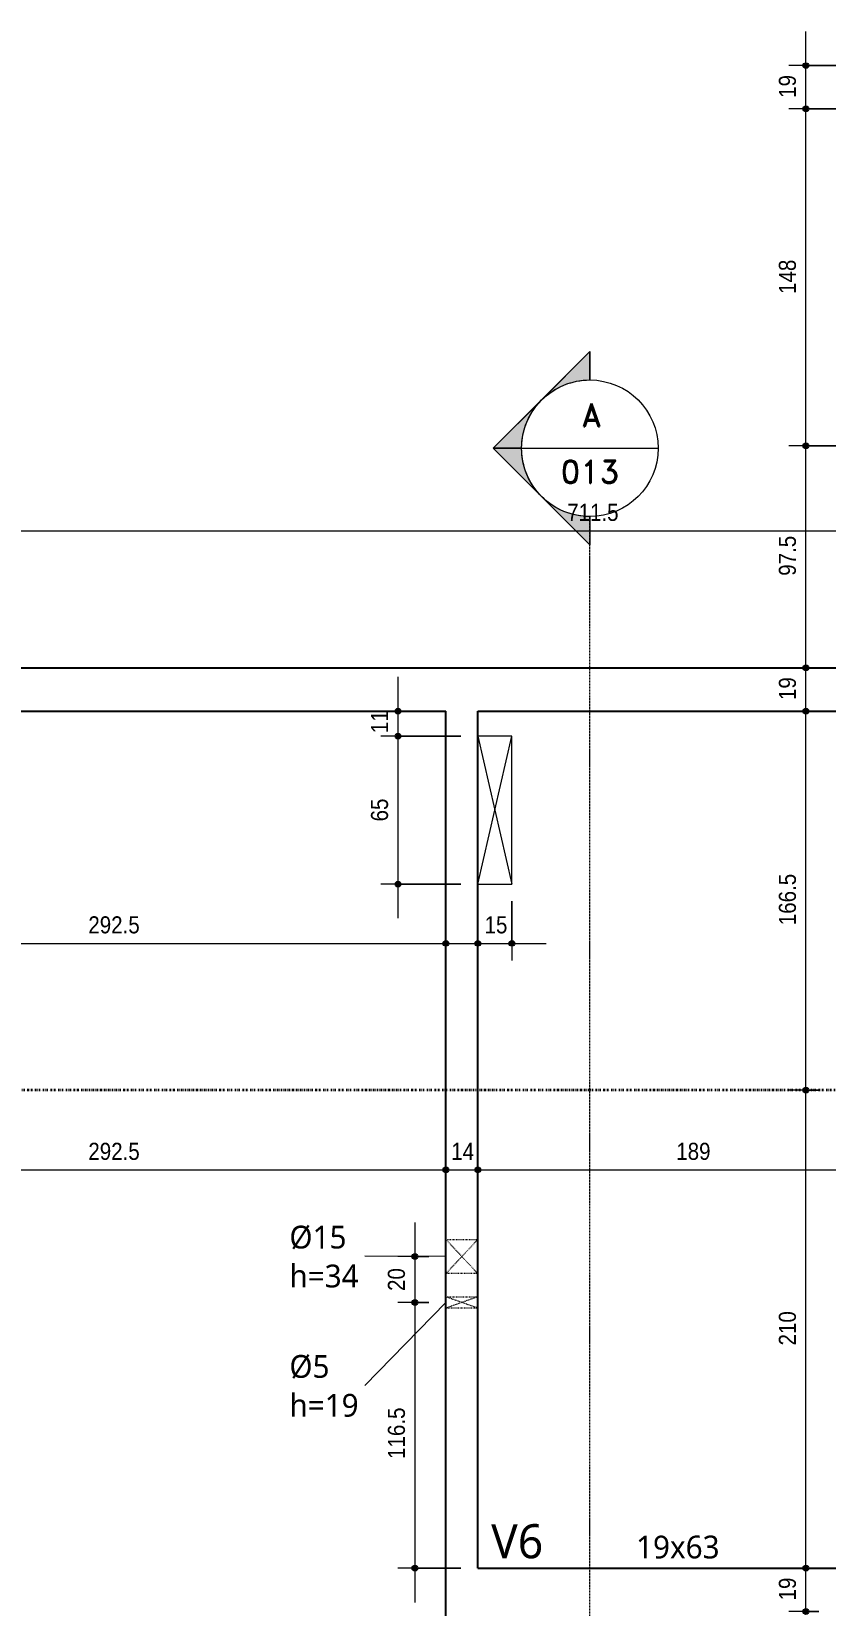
# Model space of a CAD drawing. Header units: centimetres. Extents: x -1968 to 25888, y -1244 to 84208.
# Drawn here: x -896 to -547, y -3 to 689 of the extents above; entities that cross this region are included whole.
import ezdxf

# ---------------------------------------------------------------- set-up
doc = ezdxf.new("R2010")
doc.units = ezdxf.units.CM
for name, pattern in [('Centro de 6 mm', [1.32, 0.6, -0.24, 0.24, -0.24]), ('Dash dot', [1.5875, 0.635, -0.47625, 0, -0.47625]), ('Traço', [0.635, 0.3175, -0.3175])]:
    doc.linetypes.add(name, pattern=pattern)
for name, color, linetype, lineweight in [('A-ANNO-DIMS', 7, 'Continuous', 9), ('A-ANNO-DIMS-50', 7, 'Continuous', 9), ('A-FLOR', 7, 'Continuous', 18), ('A-GENM', 7, 'Continuous', 18), ('A-GENM-HDLN', 7, 'Traço', 18), ('A-GENM-IDEN', 7, 'Continuous', 9), ('G-ANNO-SYMB', 7, 'Continuous', 9), ('S-BEAM', 7, 'Continuous', 18), ('S-BEAM-IDEN', 7, 'Continuous', 9), ('S-GRID', 7, 'Continuous', 9)]:
    doc.layers.add(name, color=color, linetype=linetype, lineweight=lineweight)
doc.styles.add('Fira Sans', font='', dxfattribs={"width": 0.9, "height": 7.5})
doc.styles.add('Gadugi', font='gadugi.ttf', dxfattribs={"height": 10})
doc.styles.add('Gadugi_1', font='gadugi.ttf', dxfattribs={"height": 15})
doc.styles.add('RomanD', font='romand__.ttf', dxfattribs={"height": 10})
doc.styles.get('Fira Sans').set_extended_font_data('Fira Sans')
doc.dimstyles.new('PED_R80_1_5mm_ACIMA_As_ESQ__R00', dxfattribs={"dimscale": 30.48, "dimtxt": 10.229846, "dimasz": 0.328084, "dimexe": 0.246063, "dimexo": 0.246063, "dimgap": 0.049213, "dimtad": 1, "dimdec": 1, "dimrnd": 0.5, "dimdsep": 46, "dimtxsty": 'Fira Sans', "dimblk1": 'DOTSMALL', "dimblk2": 'DOTSMALL', "dimsah": 1, "dimcen": 0.09, "dimdle": 0.492126, "dimazin": 0, "dimtfac": 1, "dimtdec": 4, "dimtix": 1, "dimtmove": 0, "dimatfit": 3, "dimfxl": 1, "dimtvp": 1, "dimtolj": 1, "dimtzin": 0, "dimarcsym": 2})

# ---------------------------------------------------------------- blocks, each defined once
blk = doc.blocks.new('PED_FURO_CIRCULAR_R04_2020 _INSTÂNCIA_ - FURO CIRC-3758312-PL100 - FORMA DO PAVIMENTO TIPO')
at = {"layer": 'A-GENM-HDLN'}
for p, q in [((7.5, -7), (-7.5, 7)), ((-7.5, -7), (7.5, 7)), ((-7.5, -7), (-7.5, 7)), ((7.5, 7), (7.5, -7))]:
    blk.add_line(p, q, dxfattribs=at)
blk = doc.blocks.new('PED_FURO_CIRCULAR_R04_2020 _INSTÂNCIA_ - FURO CIRC-3747796-PL100 - FORMA DO PAVIMENTO TIPO')
at = {"layer": 'A-GENM-HDLN'}
for p, q in [((2.5, -7), (-2.5, 7)), ((-2.5, -7), (2.5, 7)), ((-2.5, -7), (-2.5, 7)), ((2.5, 7), (2.5, -7))]:
    blk.add_line(p, q, dxfattribs=at)
blk = doc.blocks.new('Corte - M_Cabeça do corte - Preenchida-2060824-PL100 - FORMA DO PAVIMENTO TIPO')
at = {"layer": 'G-ANNO-SYMB'}
h = blk.add_hatch(color=256, dxfattribs=at)
edge = h.paths.add_edge_path(flags=0)
edge.add_line((-0.6, 0.849), (-0.6, 0.6))
edge.add_arc((-0.6, 0), 0.6, 90, 135)
edge.add_line((-1.024, 0.424), (-0.6, 0.849))
h = blk.add_hatch(color=256, dxfattribs=at)
edge = h.paths.add_edge_path(flags=0)
edge.add_line((-0.6, 0.849), (-0.176, 0.424))
edge.add_arc((-0.6, 0), 0.6, 45, 90)
edge.add_line((-0.6, 0.6), (-0.6, 0.849))
h = blk.add_hatch(color=256, dxfattribs=at)
edge = h.paths.add_edge_path(flags=0)
edge.add_line((-1.449, 0), (-1.024, 0.424))
edge.add_arc((-0.6, 0), 0.6, 135, 180)
edge.add_line((-1.2, 0), (-1.449, 0))
h = blk.add_hatch(color=256, dxfattribs=at)
edge = h.paths.add_edge_path(flags=0)
edge.add_line((0.249, 0), (0, 0))
edge.add_arc((-0.6, 0), 0.6, 360, 405)
edge.add_line((-0.176, 0.424), (0.249, 0))
for p, q in [((-0.6, 0.849), (-1.449, 0)), ((-0.6, 0.849), (-1.024, 0.424)), ((-0.6, 0.849), (0.249, 0)), ((-0.6, 0.6), (-0.6, 0.849)), ((-0.6, 0.849), (-0.6, 0.6)), ((-0.176, 0.424), (-0.6, 0.849)), ((-1.024, 0.424), (-1.449, 0)), ((0.249, 0), (-0.176, 0.424)), ((-1.449, 0), (-1.2, 0)), ((0, 0), (0.249, 0)), ((-1.2, 0), (-1.449, 0)), ((0, 0), (0.249, 0))]:
    blk.add_line(p, q, dxfattribs=at)
for start, end in [(360, 180), (90, 135), (45, 90), (135, 180), (360, 45), (180, 360)]:
    blk.add_arc((-0.6, 0), 0.6, start, end, dxfattribs=at)
blk = doc.blocks.new('DIMBLOCK23-PL100 - FORMA DO PAVIMENTO TIPO')
at = {"layer": 'A-ANNO-DIMS-50', "true_color": 0x000032}
h = blk.add_hatch(color=178, dxfattribs=at)
edge = h.paths.add_edge_path(flags=0)
edge.add_arc((-555.81, 13.75), 1.25, 0, 360)
h = blk.add_hatch(color=178, dxfattribs=at)
edge = h.paths.add_edge_path(flags=0)
edge.add_arc((-555.81, -5.25), 1.25, 0, 360)
at = {"layer": 'A-ANNO-DIMS-50', "color": 178, "true_color": 0x000032}
for p, q in [((-550.08, 13.75), (-563.31, 13.75)), ((-555.81, -5.25), (-555.81, 13.75)), ((-555.81, 13.75), (-550.08, 13.75)), ((-550.08, -5.25), (-563.31, -5.25)), ((-555.81, -5.25), (-550.08, -5.25))]:
    blk.add_line(p, q, dxfattribs=at)
for centre in [(-555.81, 13.75), (-555.81, -5.25)]:
    blk.add_circle(centre, 1.25, dxfattribs=at)
at = {"layer": 'A-ANNO-DIMS-50', "color": 0, "insert": (-567.7, -0.41), "char_height": 7.5, "width": 11.1741, "attachment_point": 1, "rotation": 90, "line_spacing_factor": 1.049215, "style": 'Fira Sans'}
blk.add_mtext('19', dxfattribs=at)
blk = doc.blocks.new('_DotSmall')
at = {"color": 0, "linetype": 'ByBlock', "const_width": 0.5}
blk.add_lwpolyline([(-0.0625, 0, 1), (0.0625, 0, 1)], format="xyb", close=True, dxfattribs=at)
blk = doc.blocks.new('DIMBLOCK24-PL100 - FORMA DO PAVIMENTO TIPO')
at = {"layer": 'A-ANNO-DIMS-50', "true_color": 0x000032}
h = blk.add_hatch(color=178, dxfattribs=at)
edge = h.paths.add_edge_path(flags=0)
edge.add_arc((-555.81, 223.75), 1.25, 0, 360)
h = blk.add_hatch(color=178, dxfattribs=at)
edge = h.paths.add_edge_path(flags=0)
edge.add_arc((-555.81, 13.75), 1.25, 0, 360)
at = {"layer": 'A-ANNO-DIMS-50', "color": 178, "true_color": 0x000032}
for p, q in [((-550.08, 223.75), (-563.31, 223.75)), ((-555.81, 13.75), (-555.81, 223.75)), ((-555.81, 223.75), (-550.08, 223.75)), ((-550.08, 13.75), (-563.31, 13.75)), ((-555.81, 13.75), (-550.08, 13.75))]:
    blk.add_line(p, q, dxfattribs=at)
for centre in [(-555.81, 223.75), (-555.81, 13.75)]:
    blk.add_circle(centre, 1.25, dxfattribs=at)
at = {"layer": 'A-ANNO-DIMS-50', "color": 0, "insert": (-567.7, 111.6), "char_height": 7.5, "width": 17.1547, "attachment_point": 1, "rotation": 90, "line_spacing_factor": 1.049215, "style": 'Fira Sans'}
blk.add_mtext('210', dxfattribs=at)
blk = doc.blocks.new('DIMBLOCK25-PL100 - FORMA DO PAVIMENTO TIPO')
at = {"layer": 'A-ANNO-DIMS-50', "true_color": 0x000032}
h = blk.add_hatch(color=178, dxfattribs=at)
edge = h.paths.add_edge_path(flags=0)
edge.add_arc((-555.81, 390.25), 1.25, 0, 360)
h = blk.add_hatch(color=178, dxfattribs=at)
edge = h.paths.add_edge_path(flags=0)
edge.add_arc((-555.81, 223.75), 1.25, 0, 360)
at = {"layer": 'A-ANNO-DIMS-50', "color": 178, "true_color": 0x000032}
for p, q in [((-550.08, 390.25), (-563.31, 390.25)), ((-555.81, 223.75), (-555.81, 390.25)), ((-555.81, 390.25), (-550.08, 390.25)), ((-550.08, 223.75), (-563.31, 223.75)), ((-555.81, 223.75), (-550.08, 223.75))]:
    blk.add_line(p, q, dxfattribs=at)
for centre in [(-555.81, 390.25), (-555.81, 223.75)]:
    blk.add_circle(centre, 1.25, dxfattribs=at)
at = {"layer": 'A-ANNO-DIMS-50', "color": 0, "insert": (-567.7, 296.18), "char_height": 7.5, "width": 25.9681, "attachment_point": 1, "rotation": 90, "line_spacing_factor": 1.049215, "style": 'Fira Sans'}
blk.add_mtext('166.5', dxfattribs=at)
blk = doc.blocks.new('DIMBLOCK26-PL100 - FORMA DO PAVIMENTO TIPO')
at = {"layer": 'A-ANNO-DIMS-50', "true_color": 0x000032}
h = blk.add_hatch(color=178, dxfattribs=at)
edge = h.paths.add_edge_path(flags=0)
edge.add_arc((-555.81, 409.25), 1.25, 0, 360)
h = blk.add_hatch(color=178, dxfattribs=at)
edge = h.paths.add_edge_path(flags=0)
edge.add_arc((-555.81, 390.25), 1.25, 0, 360)
at = {"layer": 'A-ANNO-DIMS-50', "color": 178, "true_color": 0x000032}
for p, q in [((-550.08, 409.25), (-563.31, 409.25)), ((-555.81, 390.25), (-555.81, 409.25)), ((-555.81, 409.25), (-550.08, 409.25)), ((-550.08, 390.25), (-563.31, 390.25)), ((-555.81, 390.25), (-550.08, 390.25))]:
    blk.add_line(p, q, dxfattribs=at)
for centre in [(-555.81, 409.25), (-555.81, 390.25)]:
    blk.add_circle(centre, 1.25, dxfattribs=at)
at = {"layer": 'A-ANNO-DIMS-50', "color": 0, "insert": (-567.7, 395.09), "char_height": 7.5, "width": 11.1741, "attachment_point": 1, "rotation": 90, "line_spacing_factor": 1.049215, "style": 'Fira Sans'}
blk.add_mtext('19', dxfattribs=at)
blk = doc.blocks.new('DIMBLOCK27-PL100 - FORMA DO PAVIMENTO TIPO')
at = {"layer": 'A-ANNO-DIMS-50', "true_color": 0x000032}
h = blk.add_hatch(color=178, dxfattribs=at)
edge = h.paths.add_edge_path(flags=0)
edge.add_arc((-555.81, 506.75), 1.25, 0, 360)
h = blk.add_hatch(color=178, dxfattribs=at)
edge = h.paths.add_edge_path(flags=0)
edge.add_arc((-555.81, 409.25), 1.25, 0, 360)
at = {"layer": 'A-ANNO-DIMS-50', "color": 178, "true_color": 0x000032}
for p, q in [((-302.5, 506.75), (-563.31, 506.75)), ((-555.81, 409.25), (-555.81, 506.75)), ((-555.81, 506.75), (-302.5, 506.75)), ((-550.08, 409.25), (-563.31, 409.25)), ((-555.81, 409.25), (-550.08, 409.25))]:
    blk.add_line(p, q, dxfattribs=at)
for centre in [(-555.81, 506.75), (-555.81, 409.25)]:
    blk.add_circle(centre, 1.25, dxfattribs=at)
at = {"layer": 'A-ANNO-DIMS-50', "color": 0, "insert": (-567.7, 449.67), "char_height": 7.5, "width": 19.9875, "attachment_point": 1, "rotation": 90, "line_spacing_factor": 1.049215, "style": 'Fira Sans'}
blk.add_mtext('97.5', dxfattribs=at)
blk = doc.blocks.new('DIMBLOCK28-PL100 - FORMA DO PAVIMENTO TIPO')
at = {"layer": 'A-ANNO-DIMS-50', "true_color": 0x000032}
h = blk.add_hatch(color=178, dxfattribs=at)
edge = h.paths.add_edge_path(flags=0)
edge.add_arc((-555.81, 654.75), 1.25, 0, 360)
h = blk.add_hatch(color=178, dxfattribs=at)
edge = h.paths.add_edge_path(flags=0)
edge.add_arc((-555.81, 506.75), 1.25, 0, 360)
at = {"layer": 'A-ANNO-DIMS-50', "color": 178, "true_color": 0x000032}
for p, q in [((-302.5, 654.75), (-563.31, 654.75)), ((-555.81, 506.75), (-555.81, 654.75)), ((-555.81, 654.75), (-302.5, 654.75)), ((-302.5, 506.75), (-563.31, 506.75)), ((-555.81, 506.75), (-302.5, 506.75))]:
    blk.add_line(p, q, dxfattribs=at)
for centre in [(-555.81, 654.75), (-555.81, 506.75)]:
    blk.add_circle(centre, 1.25, dxfattribs=at)
at = {"layer": 'A-ANNO-DIMS-50', "color": 0, "insert": (-567.7, 573.47), "char_height": 7.5, "width": 17.4694, "attachment_point": 1, "rotation": 90, "line_spacing_factor": 1.049215, "style": 'Fira Sans'}
blk.add_mtext('148', dxfattribs=at)
blk = doc.blocks.new('DIMBLOCK29-PL100 - FORMA DO PAVIMENTO TIPO')
at = {"layer": 'A-ANNO-DIMS-50', "true_color": 0x000032}
h = blk.add_hatch(color=178, dxfattribs=at)
edge = h.paths.add_edge_path(flags=0)
edge.add_arc((-555.81, 673.75), 1.25, 0, 360)
h = blk.add_hatch(color=178, dxfattribs=at)
edge = h.paths.add_edge_path(flags=0)
edge.add_arc((-555.81, 654.75), 1.25, 0, 360)
at = {"layer": 'A-ANNO-DIMS-50', "color": 178, "true_color": 0x000032}
for p, q in [((-555.81, 654.75), (-555.81, 688.75)), ((-302.5, 673.75), (-563.31, 673.75)), ((-555.81, 673.75), (-302.5, 673.75)), ((-302.5, 654.75), (-563.31, 654.75)), ((-555.81, 654.75), (-302.5, 654.75))]:
    blk.add_line(p, q, dxfattribs=at)
for centre in [(-555.81, 673.75), (-555.81, 654.75)]:
    blk.add_circle(centre, 1.25, dxfattribs=at)
at = {"layer": 'A-ANNO-DIMS-50', "color": 0, "insert": (-567.7, 659.59), "char_height": 7.5, "width": 11.1741, "attachment_point": 1, "rotation": 90, "line_spacing_factor": 1.049215, "style": 'Fira Sans'}
blk.add_mtext('19', dxfattribs=at)
blk = doc.blocks.new('DIMBLOCK79-PL100 - FORMA DO PAVIMENTO TIPO')
at = {"layer": 'A-ANNO-DIMS-50', "true_color": 0x000032}
h = blk.add_hatch(color=178, dxfattribs=at)
edge = h.paths.add_edge_path(flags=0)
edge.add_arc((-1006.5, 469.4), 1.25, 0, 360)
h = blk.add_hatch(color=178, dxfattribs=at)
edge = h.paths.add_edge_path(flags=0)
edge.add_arc((-295, 469.4), 1.25, 0, 360)
at = {"layer": 'A-ANNO-DIMS-50', "color": 178, "true_color": 0x000032}
for p, q in [((-1006.5, 463.66), (-1006.5, 476.9)), ((-295, 463.66), (-295, 476.9)), ((-1006.5, 469.4), (-280, 469.4)), ((-1006.5, 469.4), (-1006.5, 463.66)), ((-295, 469.4), (-295, 463.66))]:
    blk.add_line(p, q, dxfattribs=at)
for centre in [(-1006.5, 469.4), (-295, 469.4)]:
    blk.add_circle(centre, 1.25, dxfattribs=at)
at = {"layer": 'A-ANNO-DIMS-50', "color": 0, "insert": (-660.72, 481.28), "char_height": 7.5, "width": 23.9221, "attachment_point": 1, "line_spacing_factor": 1.049215, "style": 'Fira Sans'}
blk.add_mtext('711.5', dxfattribs=at)
blk = doc.blocks.new('DIMBLOCK98-PL100 - FORMA DO PAVIMENTO TIPO')
at = {"layer": 'A-ANNO-DIMS-50', "true_color": 0x000032}
h = blk.add_hatch(color=178, dxfattribs=at)
edge = h.paths.add_edge_path(flags=0)
edge.add_arc((-1006.5, 188.74), 1.25, 0, 360)
h = blk.add_hatch(color=178, dxfattribs=at)
edge = h.paths.add_edge_path(flags=0)
edge.add_arc((-714, 188.74), 1.25, 0, 360)
at = {"layer": 'A-ANNO-DIMS-50', "color": 178, "true_color": 0x000032}
for p, q in [((-1006.5, 183.01), (-1006.5, 196.24)), ((-714, 183.01), (-714, 196.24)), ((-1006.5, 188.74), (-714, 188.74)), ((-1006.5, 188.74), (-1006.5, 183.01)), ((-714, 188.74), (-714, 183.01))]:
    blk.add_line(p, q, dxfattribs=at)
for centre in [(-1006.5, 188.74), (-714, 188.74)]:
    blk.add_circle(centre, 1.25, dxfattribs=at)
at = {"layer": 'A-ANNO-DIMS-50', "color": 0, "insert": (-871.14, 200.63), "char_height": 7.5, "width": 26.1255, "attachment_point": 1, "line_spacing_factor": 1.049215, "style": 'Fira Sans'}
blk.add_mtext('292.5', dxfattribs=at)
blk = doc.blocks.new('DIMBLOCK99-PL100 - FORMA DO PAVIMENTO TIPO')
at = {"layer": 'A-ANNO-DIMS-50', "true_color": 0x000032}
h = blk.add_hatch(color=178, dxfattribs=at)
edge = h.paths.add_edge_path(flags=0)
edge.add_arc((-714, 188.74), 1.25, 0, 360)
h = blk.add_hatch(color=178, dxfattribs=at)
edge = h.paths.add_edge_path(flags=0)
edge.add_arc((-700, 188.74), 1.25, 0, 360)
at = {"layer": 'A-ANNO-DIMS-50', "color": 178, "true_color": 0x000032}
for p, q in [((-714, 183.01), (-714, 196.24)), ((-700, 183.01), (-700, 196.24)), ((-714, 188.74), (-700, 188.74)), ((-714, 188.74), (-714, 183.01)), ((-700, 188.74), (-700, 183.01))]:
    blk.add_line(p, q, dxfattribs=at)
for centre in [(-714, 188.74), (-700, 188.74)]:
    blk.add_circle(centre, 1.25, dxfattribs=at)
at = {"layer": 'A-ANNO-DIMS-50', "color": 0, "insert": (-711.66, 200.63), "char_height": 7.5, "width": 11.1741, "attachment_point": 1, "line_spacing_factor": 1.049215, "style": 'Fira Sans'}
blk.add_mtext('14', dxfattribs=at)
blk = doc.blocks.new('DIMBLOCK100-PL100 - FORMA DO PAVIMENTO TIPO')
at = {"layer": 'A-ANNO-DIMS-50', "true_color": 0x000032}
h = blk.add_hatch(color=178, dxfattribs=at)
edge = h.paths.add_edge_path(flags=0)
edge.add_arc((-700, 188.74), 1.25, 0, 360)
h = blk.add_hatch(color=178, dxfattribs=at)
edge = h.paths.add_edge_path(flags=0)
edge.add_arc((-511, 188.74), 1.25, 0, 360)
at = {"layer": 'A-ANNO-DIMS-50', "color": 178, "true_color": 0x000032}
for p, q in [((-700, 183.01), (-700, 196.24)), ((-511, 21.25), (-511, 196.24)), ((-700, 188.74), (-511, 188.74)), ((-700, 188.74), (-700, 183.01)), ((-511, 188.74), (-511, 21.25))]:
    blk.add_line(p, q, dxfattribs=at)
for centre in [(-700, 188.74), (-511, 188.74)]:
    blk.add_circle(centre, 1.25, dxfattribs=at)
at = {"layer": 'A-ANNO-DIMS-50', "color": 0, "insert": (-612.78, 200.63), "char_height": 7.5, "width": 17.4694, "attachment_point": 1, "line_spacing_factor": 1.049215, "style": 'Fira Sans'}
blk.add_mtext('189', dxfattribs=at)
blk = doc.blocks.new('DIMBLOCK174-PL100 - FORMA DO PAVIMENTO TIPO')
at = {"layer": 'A-ANNO-DIMS-50', "true_color": 0x000032}
h = blk.add_hatch(color=178, dxfattribs=at)
edge = h.paths.add_edge_path(flags=0)
edge.add_arc((-735.05, 379.25), 1.25, 0, 360)
h = blk.add_hatch(color=178, dxfattribs=at)
edge = h.paths.add_edge_path(flags=0)
edge.add_arc((-735.05, 314.25), 1.25, 0, 360)
at = {"layer": 'A-ANNO-DIMS-50', "color": 178, "true_color": 0x000032}
for p, q in [((-707.5, 379.25), (-742.55, 379.25)), ((-735.05, 299.25), (-735.05, 379.25)), ((-735.05, 379.25), (-707.5, 379.25)), ((-707.5, 314.25), (-742.55, 314.25)), ((-735.05, 314.25), (-707.5, 314.25))]:
    blk.add_line(p, q, dxfattribs=at)
for centre in [(-735.05, 379.25), (-735.05, 314.25)]:
    blk.add_circle(centre, 1.25, dxfattribs=at)
at = {"layer": 'A-ANNO-DIMS-50', "color": 0, "insert": (-746.94, 341.77), "char_height": 7.5, "width": 11.9611, "attachment_point": 1, "rotation": 90, "line_spacing_factor": 1.049215, "style": 'Fira Sans'}
blk.add_mtext('65', dxfattribs=at)
blk = doc.blocks.new('DIMBLOCK175-PL100 - FORMA DO PAVIMENTO TIPO')
at = {"layer": 'A-ANNO-DIMS-50', "true_color": 0x000032}
h = blk.add_hatch(color=178, dxfattribs=at)
edge = h.paths.add_edge_path(flags=0)
edge.add_arc((-735.05, 390.25), 1.25, 0, 360)
h = blk.add_hatch(color=178, dxfattribs=at)
edge = h.paths.add_edge_path(flags=0)
edge.add_arc((-735.05, 379.25), 1.25, 0, 360)
at = {"layer": 'A-ANNO-DIMS-50', "color": 178, "true_color": 0x000032}
for p, q in [((-735.05, 379.25), (-735.05, 405.25)), ((-729.32, 390.25), (-742.55, 390.25)), ((-735.05, 390.25), (-729.32, 390.25)), ((-707.5, 379.25), (-742.55, 379.25)), ((-735.05, 379.25), (-707.5, 379.25))]:
    blk.add_line(p, q, dxfattribs=at)
for centre in [(-735.05, 390.25), (-735.05, 379.25)]:
    blk.add_circle(centre, 1.25, dxfattribs=at)
at = {"layer": 'A-ANNO-DIMS-50', "color": 0, "insert": (-746.94, 380.55), "char_height": 7.5, "width": 10.0725, "attachment_point": 1, "rotation": 90, "line_spacing_factor": 1.049215, "style": 'Fira Sans'}
blk.add_mtext('11', dxfattribs=at)
blk = doc.blocks.new('DIMBLOCK176-PL100 - FORMA DO PAVIMENTO TIPO')
at = {"layer": 'A-ANNO-DIMS-50', "true_color": 0x000032}
h = blk.add_hatch(color=178, dxfattribs=at)
edge = h.paths.add_edge_path(flags=0)
edge.add_arc((-700, 288.22), 1.25, 0, 360)
h = blk.add_hatch(color=178, dxfattribs=at)
edge = h.paths.add_edge_path(flags=0)
edge.add_arc((-685, 288.22), 1.25, 0, 360)
at = {"layer": 'A-ANNO-DIMS-50', "color": 178, "true_color": 0x000032}
for p, q in [((-685, 306.75), (-685, 280.72)), ((-685, 288.22), (-685, 306.75)), ((-700, 282.49), (-700, 295.72)), ((-715, 288.22), (-670, 288.22)), ((-700, 288.22), (-700, 282.49))]:
    blk.add_line(p, q, dxfattribs=at)
for centre in [(-700, 288.22), (-685, 288.22)]:
    blk.add_circle(centre, 1.25, dxfattribs=at)
at = {"layer": 'A-ANNO-DIMS-50', "color": 0, "insert": (-697.02, 300.1), "char_height": 7.5, "width": 10.8594, "attachment_point": 1, "line_spacing_factor": 1.049215, "style": 'Fira Sans'}
blk.add_mtext('15', dxfattribs=at)
blk = doc.blocks.new('DIMBLOCK179-PL100 - FORMA DO PAVIMENTO TIPO')
at = {"layer": 'A-ANNO-DIMS-50', "true_color": 0x000032}
h = blk.add_hatch(color=178, dxfattribs=at)
edge = h.paths.add_edge_path(flags=0)
edge.add_arc((-1006.5, 288.22), 1.25, 0, 360)
h = blk.add_hatch(color=178, dxfattribs=at)
edge = h.paths.add_edge_path(flags=0)
edge.add_arc((-714, 288.22), 1.25, 0, 360)
at = {"layer": 'A-ANNO-DIMS-50', "color": 178, "true_color": 0x000032}
for p, q in [((-1006.5, 282.49), (-1006.5, 295.72)), ((-714, 282.49), (-714, 295.72)), ((-1006.5, 288.22), (-699, 288.22)), ((-1006.5, 288.22), (-1006.5, 282.49)), ((-714, 288.22), (-714, 282.49))]:
    blk.add_line(p, q, dxfattribs=at)
for centre in [(-1006.5, 288.22), (-714, 288.22)]:
    blk.add_circle(centre, 1.25, dxfattribs=at)
at = {"layer": 'A-ANNO-DIMS-50', "color": 0, "insert": (-871.14, 300.1), "char_height": 7.5, "width": 26.1255, "attachment_point": 1, "line_spacing_factor": 1.049215, "style": 'Fira Sans'}
blk.add_mtext('292.5', dxfattribs=at)
blk = doc.blocks.new('DIMBLOCK198-PL100 - FORMA DO PAVIMENTO TIPO')
at = {"layer": 'A-ANNO-DIMS-50', "true_color": 0x000032}
h = blk.add_hatch(color=178, dxfattribs=at)
edge = h.paths.add_edge_path(flags=0)
edge.add_arc((-727.63, 150.67), 1.25, 0, 360)
h = blk.add_hatch(color=178, dxfattribs=at)
edge = h.paths.add_edge_path(flags=0)
edge.add_arc((-727.63, 130.49), 1.25, 0, 360)
at = {"layer": 'A-ANNO-DIMS-50', "color": 178, "true_color": 0x000032}
for p, q in [((-727.63, 165.67), (-727.63, 130.49)), ((-721.5, 150.67), (-735.13, 150.67)), ((-727.63, 150.67), (-721.5, 150.67)), ((-721.5, 130.49), (-735.13, 130.49)), ((-727.63, 130.49), (-721.5, 130.49))]:
    blk.add_line(p, q, dxfattribs=at)
for centre in [(-727.63, 150.67), (-727.63, 130.49)]:
    blk.add_circle(centre, 1.25, dxfattribs=at)
at = {"layer": 'A-ANNO-DIMS-50', "color": 0, "insert": (-739.51, 135.53), "char_height": 7.5, "width": 12.1184, "attachment_point": 1, "rotation": 90, "line_spacing_factor": 1.049215, "style": 'Fira Sans'}
blk.add_mtext('20', dxfattribs=at)
blk = doc.blocks.new('DIMBLOCK199-PL100 - FORMA DO PAVIMENTO TIPO')
at = {"layer": 'A-ANNO-DIMS-50', "true_color": 0x000032}
h = blk.add_hatch(color=178, dxfattribs=at)
edge = h.paths.add_edge_path(flags=0)
edge.add_arc((-727.63, 130.49), 1.25, 0, 360)
h = blk.add_hatch(color=178, dxfattribs=at)
edge = h.paths.add_edge_path(flags=0)
edge.add_arc((-727.63, 13.75), 1.25, 0, 360)
at = {"layer": 'A-ANNO-DIMS-50', "color": 178, "true_color": 0x000032}
for p, q in [((-721.5, 130.49), (-735.13, 130.49)), ((-727.63, 130.49), (-727.63, -1.25)), ((-727.63, 130.49), (-721.5, 130.49)), ((-707.5, 13.75), (-735.13, 13.75)), ((-727.63, 13.75), (-707.5, 13.75))]:
    blk.add_line(p, q, dxfattribs=at)
for centre in [(-727.63, 130.49), (-727.63, 13.75)]:
    blk.add_circle(centre, 1.25, dxfattribs=at)
at = {"layer": 'A-ANNO-DIMS-50', "color": 0, "insert": (-739.51, 61.76), "char_height": 7.5, "width": 24.8664, "attachment_point": 1, "rotation": 90, "line_spacing_factor": 1.049215, "style": 'Fira Sans'}
blk.add_mtext('116.5', dxfattribs=at)

msp = doc.modelspace()

# ---------------------------------------------------------------- linework, layer by layer
at = {"lineweight": 18}
for p, q in [((-700, 314.27), (-685.01, 379.23)), ((-700, 379.23), (-685.01, 314.27))]:
    msp.add_line(p, q, dxfattribs=at)
at = {"layer": 'A-FLOR'}
for p, q in [((-685, 379.25), (-700, 379.25)), ((-685, 314.25), (-685, 379.25)), ((-700, 314.25), (-685, 314.25))]:
    msp.add_line(p, q, dxfattribs=at)
at = {"layer": 'A-GENM-IDEN'}
for p, q in [((-714, 150.67), (-749.67, 150.78)), ((-714, 130.49), (-749.67, 94))]:
    msp.add_line(p, q, dxfattribs=at)
at = {"layer": 'G-ANNO-SYMB'}
msp.add_line((-680.73, 505.68), (-620.73, 505.68), dxfattribs=at)
at = {"layer": 'G-ANNO-SYMB', "linetype": 'Centro de 6 mm'}
msp.add_line((-650.73, -1171.69), (-650.73, 475.68), dxfattribs=at)
at = {"layer": 'S-BEAM', "lineweight": 25}
for p, q in [((-1120.5, 409.25), (-295, 409.25)), ((-1120.5, 390.25), (-714, 390.25)), ((-714, -215.25), (-714, 390.25)), ((-700, 13.75), (-700, 390.25)), ((-700, 390.25), (-295, 390.25)), ((-700, 13.75), (-511, 13.75))]:
    msp.add_line(p, q, dxfattribs=at)
at = {"layer": 'S-GRID', "color": 114, "linetype": 'Dash dot', "lineweight": 35, "true_color": 0x00b050}
msp.add_line((1777.37, 223.75), (-1902.74, 223.75), dxfattribs=at)

# ---------------------------------------------------------------- block references
at = {"layer": 'A-GENM', "linetype": 'Traço', "rotation": 89.9999999999999}
for name, p in [('PED_FURO_CIRCULAR_R04_2020 _INSTÂNCIA_ - FURO CIRC-3758312-PL100 - FORMA DO PAVIMENTO TIPO', (-707, 150.67)), ('PED_FURO_CIRCULAR_R04_2020 _INSTÂNCIA_ - FURO CIRC-3747796-PL100 - FORMA DO PAVIMENTO TIPO', (-707, 130.49))]:
    msp.add_blockref(name, p, dxfattribs=at)
at = {"layer": 'G-ANNO-SYMB', "extrusion": (0, 0, -1), "xscale": 49.99999999999998, "yscale": 49.99999999999998, "zscale": 49.99999999999998, "rotation": 270.0000000000002}
msp.add_blockref('Corte - M_Cabeça do corte - Preenchida-2060824-PL100 - FORMA DO PAVIMENTO TIPO', (650.73, 475.68), dxfattribs=at)

# ---------------------------------------------------------------- texts
at = {"layer": 'A-GENM-IDEN', "char_height": 10, "attachment_point": 1, "style": 'Gadugi'}
for s, insert, width in [('Ø15', (-782.77, 164.19), 31.2658), ('h=34', (-782.77, 147.11), 39.6835), ('Ø5', (-782.77, 107.4), 22.0464), ('h=19', (-782.77, 90.33), 39.6835)]:
    msp.add_mtext(s, dxfattribs=dict(at, insert=insert, width=width))
at = {"layer": 'G-ANNO-SYMB', "char_height": 10, "attachment_point": 1, "style": 'RomanD'}
for s, insert, width in [('A', (-654.29, 525.3), 11.2236), ('013', (-663.54, 500.36), 33.6709)]:
    msp.add_mtext(s, dxfattribs=dict(at, insert=insert, width=width))
at = {"layer": 'S-BEAM-IDEN', "attachment_point": 1}
for s, insert, char_height, width, style in [('V6', (-694.14, 33.1), 15, 30.0633, 'Gadugi_1'), ('19x63', (-630.44, 28.07), 10, 44.8945, 'Gadugi')]:
    msp.add_mtext(s, dxfattribs=dict(at, insert=insert, char_height=char_height, width=width, style=style))

# ---------------------------------------------------------------- dimensions: what is measured, and where the dimension line sits
at = {"layer": 'A-ANNO-DIMS', "color": 178, "true_color": 0x000032}
for base, p1, p2, override, picture, middle in [((-555.81, 673.75), (-295, 654.75), (-295, 673.75), {"dimpost": '<>', "dimfxl": 19}, 'DIMBLOCK29-PL100 - FORMA DO PAVIMENTO TIPO', (-561.18, 664.25)), ((-555.81, 654.75), (-295, 506.75), (-295, 654.75), {"dimpost": '<>', "dimfxl": 148.000002}, 'DIMBLOCK28-PL100 - FORMA DO PAVIMENTO TIPO', (-561.13, 580.75)), ((-555.81, 506.75), (-557.58, 409.25), (-295, 506.75), {"dimpost": '<>', "dimfxl": 280.09571}, 'DIMBLOCK27-PL100 - FORMA DO PAVIMENTO TIPO', (-561.18, 458)), ((-555.81, 409.25), (-557.58, 390.25), (-557.58, 409.25), {"dimpost": '<>', "dimfxl": 19}, 'DIMBLOCK26-PL100 - FORMA DO PAVIMENTO TIPO', (-561.18, 399.75)), ((-735.05, 390.25), (-700, 379.25), (-736.82, 390.25), {"dimpost": '<>', "dimfxl": 38.425444}, 'DIMBLOCK175-PL100 - FORMA DO PAVIMENTO TIPO', (-740.3, 384.75)), ((-555.81, 390.25), (-557.58, 223.75), (-557.58, 390.25), {"dimpost": '<>', "dimfxl": 166.5}, 'DIMBLOCK25-PL100 - FORMA DO PAVIMENTO TIPO', (-561.13, 307)), ((-735.05, 379.25), (-700, 314.25), (-700, 379.25), {"dimpost": '<>', "dimfxl": 65.000082}, 'DIMBLOCK174-PL100 - FORMA DO PAVIMENTO TIPO', (-740.36, 346.75)), ((-555.81, 223.75), (-557.58, 13.75), (-557.58, 223.75), {"dimpost": '<>', "dimfxl": 210}, 'DIMBLOCK24-PL100 - FORMA DO PAVIMENTO TIPO', (-561.13, 118.75)), ((-727.63, 130.49), (-714, 150.67), (-714, 130.49), {"dimpost": '<>', "dimfxl": 20.178128}, 'DIMBLOCK198-PL100 - FORMA DO PAVIMENTO TIPO', (-732.94, 140.58)), ((-727.63, 13.75), (-714, 130.49), (-700, 13.75), {"dimpost": '<>', "dimfxl": 117.577306}, 'DIMBLOCK199-PL100 - FORMA DO PAVIMENTO TIPO', (-732.94, 72.12)), ((-555.81, 13.75), (-557.58, -5.25), (-557.58, 13.75), {"dimpost": '<>', "dimfxl": 19}, 'DIMBLOCK23-PL100 - FORMA DO PAVIMENTO TIPO', (-561.18, 4.25))]:
    dim = msp.add_linear_dim(base=base, p1=p1, p2=p2, angle=90, dimstyle='PED_R80_1_5mm_ACIMA_As_ESQ__R00', override=override, dxfattribs=at)
    dim.commit()
    dim.dimension.update_dxf_attribs({"geometry": picture, "text_midpoint": middle})
for base, p1, p2, override, picture, middle in [((-295, 469.4), (-1006.5, 471.16), (-295, 471.16), {"dimpost": '<>', "dimfxl": 711.500022}, 'DIMBLOCK79-PL100 - FORMA DO PAVIMENTO TIPO', (-650.75, 474.71)), ((-685, 288.22), (-700, 289.99), (-685, 314.25), {"dimpost": '<>', "dimfxl": 28.526544}, 'DIMBLOCK176-PL100 - FORMA DO PAVIMENTO TIPO', (-692.5, 293.53)), ((-714, 288.22), (-1006.5, 289.99), (-714, 289.99), {"dimpost": '<>', "dimfxl": 292.500022}, 'DIMBLOCK179-PL100 - FORMA DO PAVIMENTO TIPO', (-860.25, 293.59)), ((-714, 188.74), (-1006.5, 190.51), (-714, 190.51), {"dimpost": '<>', "dimfxl": 292.500022}, 'DIMBLOCK98-PL100 - FORMA DO PAVIMENTO TIPO', (-860.25, 194.11)), ((-700, 188.74), (-714, 190.51), (-700, 190.51), {"dimpost": '<>', "dimfxl": 14}, 'DIMBLOCK99-PL100 - FORMA DO PAVIMENTO TIPO', (-707, 193.99)), ((-511, 188.74), (-700, 190.51), (-511, 13.75), {"dimpost": '<>', "dimfxl": 258.775097}, 'DIMBLOCK100-PL100 - FORMA DO PAVIMENTO TIPO', (-605.5, 194.11))]:
    dim = msp.add_linear_dim(base=base, p1=p1, p2=p2, dimstyle='PED_R80_1_5mm_ACIMA_As_ESQ__R00', override=override, dxfattribs=at)
    dim.commit()
    dim.dimension.update_dxf_attribs({"geometry": picture, "text_midpoint": middle})

doc.saveas('drawing.dxf')
